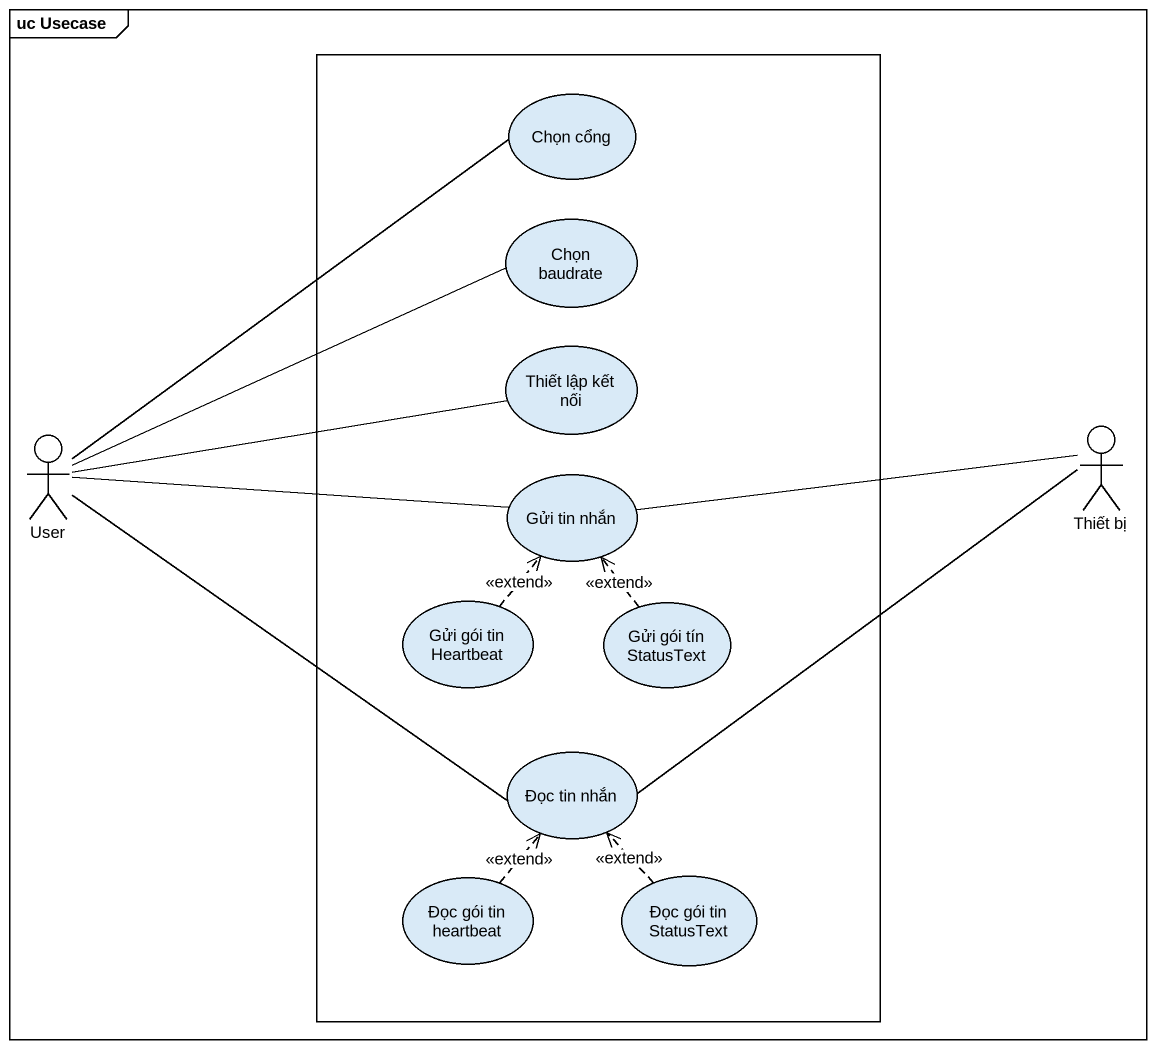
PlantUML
@startuml
mainframe uc Usecase
rectangle " " as rectangle1 {
  usecase "Chọn cổng" as Chọn_cổng
  usecase "Chọn baudrate" as Chọn_baudrate
  usecase "Thiết lập kết nối" as Thiết_lập_kết_nối
  usecase "Gửi tin nhắn" as Gửi_tin_nhắn
  usecase "Gửi gói tin Heartbeat" as Gửi_gói_tin_Heartbeat
  usecase "Gửi gói tín StatusText" as Gửi_gói_tín_StatusText
  usecase "Đọc tin nhắn" as Đọc_tin_nhắn
  usecase "Đọc gói tin heartbeat" as Đọc_gói_tin_heartbeat
  usecase "Đọc gói tin StatusText" as Đọc_gói_tin_StatusText
}
actor User
actor "Thiết bị" as Thiết_bị
User -up- Chọn_cổng
User -right- Chọn_baudrate
User -right- Thiết_lập_kết_nối
User -right- Gửi_tin_nhắn
User -right- Đọc_tin_nhắn
Thiết_bị -left- Gửi_tin_nhắn
Thiết_bị -left- Đọc_tin_nhắn
Gửi_gói_tin_Heartbeat .up.> Gửi_tin_nhắn : <<extend>>
Gửi_gói_tín_StatusText .up.> Gửi_tin_nhắn : <<extend>>
Đọc_gói_tin_heartbeat .up.> Đọc_tin_nhắn : <<extend>>
Đọc_gói_tin_StatusText .up.> Đọc_tin_nhắn : <<extend>>
@enduml
